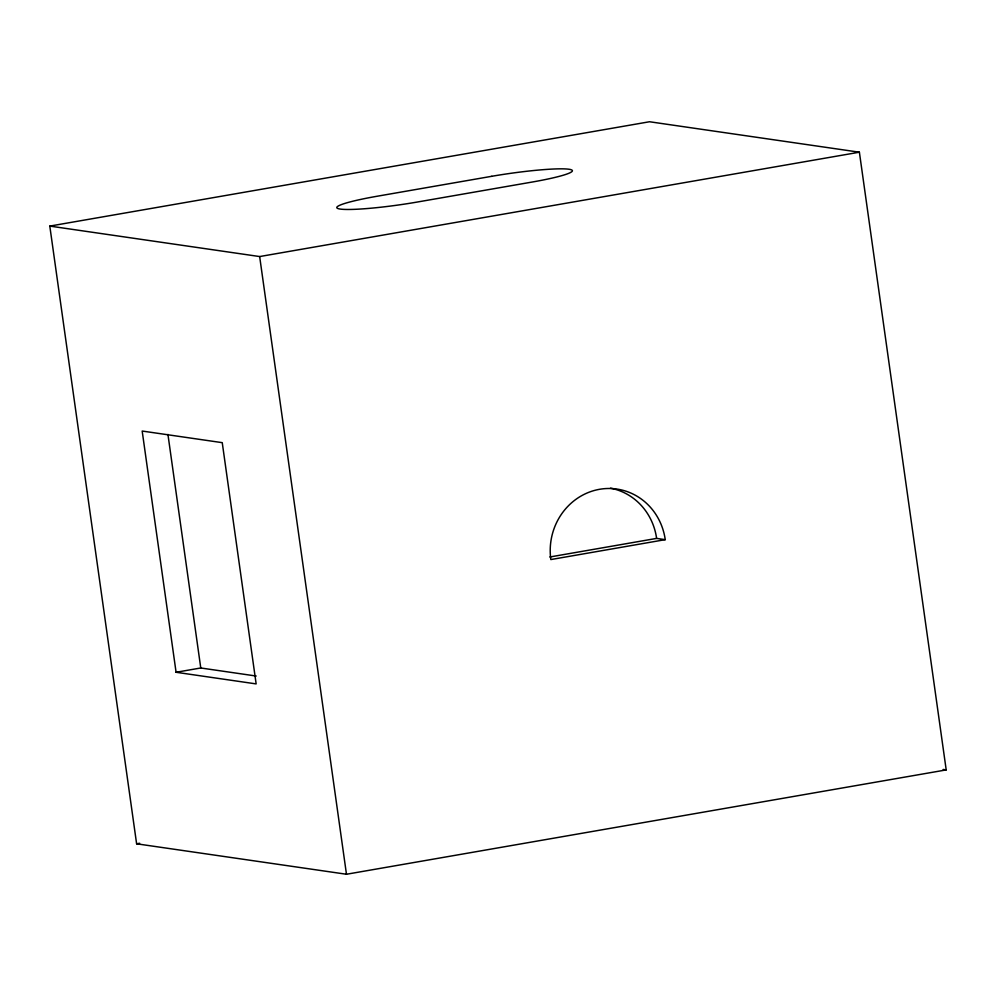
<?xml version="1.0" encoding="UTF-8"?>
<svg xmlns="http://www.w3.org/2000/svg" width="996" height="996" viewBox="0 0 996 996"><rect width="100%" height="100%" fill="white"/><g stroke="black" fill="none" stroke-linecap="round" stroke-linejoin="round"><path stroke-width="1.49" d="M49.8 226.092L649.529 121.749L859.386 152.201L946.2 769.908L346.471 874.251L136.614 843.799L49.8 226.092L259.657 256.557L859.386 152.201M549.829 556.988L656.613 538.4L665.241 539.658A61.192 57.756 -81.7 0 0 599.567 489.297A61.192 57.756 -81.7 0 0 550.838 559.565L665.241 539.658M176.08 672.275L256.146 683.903L222.245 442.66L142.179 431.044L176.08 672.275L200.769 667.98L256.196 676.035M136.614 843.799L139.677 843.263M943.137 769.46L946.2 769.908M259.657 256.557L346.471 874.251M167.938 434.43L200.769 667.98M610.498 488.177A61.192 57.756 -81.7 0 1 656.613 538.4M491.787 176.292L377.372 196.2A61.192 5.976 -8 0 0 340.184 209.06A61.192 5.976 -8 0 0 417.411 202.014L531.814 182.106A61.192 5.976 -8 0 0 569.002 169.245A61.192 5.976 -8 0 0 491.787 176.292"/></g></svg>
